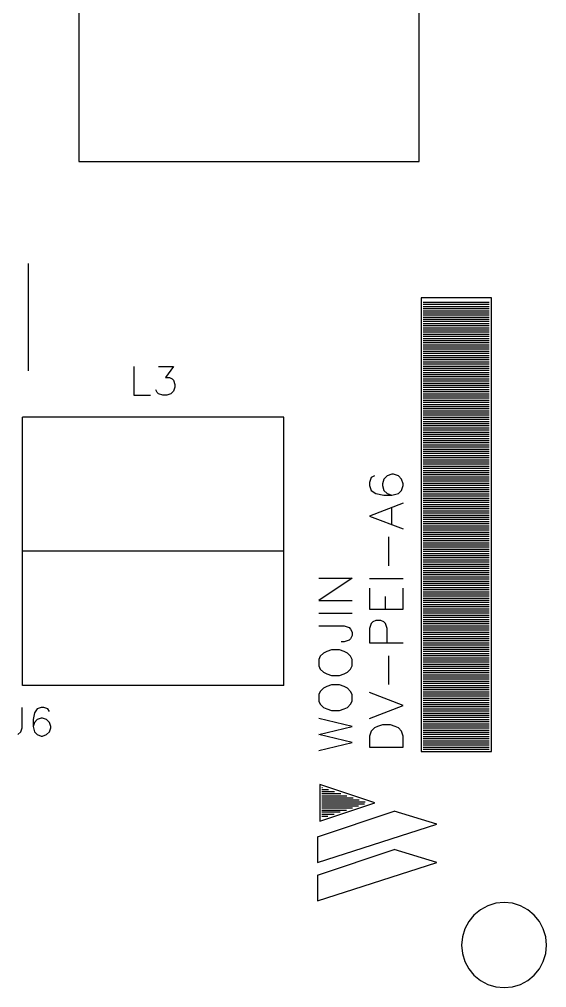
# Model space of a CAD drawing. Extents: x 295 to 953, y 10 to 290.
# Drawn here: x 748.3 to 784.5, y 137.2 to 203.6 of the extents above; entities that cross this region are included whole.
import ezdxf

# ---------------------------------------------------------------- set-up
doc = ezdxf.new("R2010")
doc.units = 0
doc.header["$LTSCALE"] = 5
doc.header["$MEASUREMENT"] = 0
doc.layers.add('DV-PEI-A6_TSK', color=10, linetype='CONTINUOUS')

msp = doc.modelspace()

# ---------------------------------------------------------------- linework, layer by layer
at = {"layer": 'DV-PEI-A6_TSK', "color": 7}
for p, q in [((752.381, 220.691), (752.381, 193.818)), ((775.749, 193.818), (775.749, 217.77)), ((752.381, 193.818), (775.749, 193.818)), ((748.934, 179.476), (748.934, 186.831)), ((780.715, 184.47), (775.895, 184.47)), ((775.895, 184.47), (775.895, 153.362)), ((776.041, 184.178), (780.569, 184.178)), ((776.041, 184.032), (780.569, 184.032)), ((780.715, 153.362), (780.715, 184.47)), ((776.041, 183.886), (780.569, 183.886)), ((776.041, 183.74), (780.569, 183.74)), ((776.041, 183.594), (780.569, 183.594)), ((776.041, 183.448), (780.569, 183.448)), ((776.041, 183.302), (780.569, 183.302)), ((776.041, 183.156), (780.569, 183.156)), ((776.041, 183.01), (780.569, 183.01)), ((776.041, 182.864), (780.569, 182.864)), ((776.041, 182.718), (780.569, 182.718)), ((776.041, 182.572), (780.569, 182.572)), ((776.041, 182.426), (780.569, 182.426)), ((776.041, 182.28), (780.569, 182.28)), ((776.041, 182.134), (780.569, 182.134)), ((776.041, 181.988), (780.569, 181.988)), ((776.041, 181.842), (780.569, 181.842)), ((776.041, 181.696), (780.569, 181.696)), ((776.041, 181.549), (780.569, 181.549)), ((776.041, 181.403), (780.569, 181.403)), ((776.041, 181.257), (780.569, 181.257)), ((776.041, 181.111), (780.569, 181.111)), ((776.041, 180.965), (780.569, 180.965)), ((776.041, 180.819), (780.569, 180.819)), ((776.041, 180.673), (780.569, 180.673)), ((776.041, 180.527), (780.569, 180.527)), ((776.041, 180.381), (780.569, 180.381)), ((776.041, 180.235), (780.569, 180.235)), ((776.041, 180.089), (780.569, 180.089)), ((756.178, 179.756), (756.178, 177.787)), ((757.867, 179.756), (758.895, 179.756)), ((758.895, 179.756), (758.334, 179.002)), ((776.041, 179.943), (780.569, 179.943)), ((776.041, 179.797), (780.569, 179.797)), ((776.041, 179.651), (780.569, 179.651)), ((776.041, 179.505), (780.569, 179.505)), ((758.334, 179.002), (758.614, 179.002)), ((758.614, 179.002), (758.801, 178.909)), ((758.801, 178.909), (758.895, 178.815)), ((758.895, 178.815), (758.988, 178.535)), ((776.041, 179.359), (780.569, 179.359)), ((776.041, 179.213), (780.569, 179.213)), ((776.041, 179.067), (780.569, 179.067)), ((776.041, 178.921), (780.569, 178.921)), ((776.041, 178.775), (780.569, 178.775)), ((757.773, 177.974), (757.68, 178.161)), ((758.895, 178.068), (758.708, 177.881)), ((758.988, 178.348), (758.895, 178.068)), ((758.988, 178.535), (758.988, 178.348)), ((776.041, 178.628), (780.569, 178.628)), ((776.041, 178.482), (780.569, 178.482)), ((776.041, 178.336), (780.569, 178.336)), ((776.041, 178.19), (780.569, 178.19)), ((776.041, 178.044), (780.569, 178.044)), ((756.178, 177.787), (757.3, 177.787)), ((757.867, 177.881), (757.773, 177.974)), ((758.147, 177.787), (757.867, 177.881)), ((758.428, 177.787), (758.147, 177.787)), ((758.708, 177.881), (758.428, 177.787)), ((776.041, 177.898), (780.569, 177.898)), ((776.041, 177.752), (780.569, 177.752)), ((776.041, 177.606), (780.569, 177.606)), ((776.041, 177.46), (780.569, 177.46)), ((776.041, 177.314), (780.569, 177.314)), ((776.041, 177.168), (780.569, 177.168)), ((776.041, 177.022), (780.569, 177.022)), ((776.041, 176.876), (780.569, 176.876)), ((776.041, 176.73), (780.569, 176.73)), ((766.46, 176.286), (748.519, 176.286)), ((748.519, 157.889), (748.519, 176.286)), ((766.46, 157.889), (766.46, 176.286)), ((776.041, 176.584), (780.569, 176.584)), ((776.041, 176.438), (780.569, 176.438)), ((776.041, 176.292), (780.569, 176.292)), ((776.041, 176.146), (780.569, 176.146)), ((776.041, 176), (780.569, 176)), ((776.041, 175.854), (780.569, 175.854)), ((776.041, 175.707), (780.569, 175.707)), ((776.041, 175.561), (780.569, 175.561)), ((776.041, 175.415), (780.569, 175.415)), ((776.041, 175.269), (780.569, 175.269)), ((776.041, 175.123), (780.569, 175.123)), ((776.041, 174.977), (780.569, 174.977)), ((776.041, 174.831), (780.569, 174.831)), ((776.041, 174.685), (780.569, 174.685)), ((776.041, 174.539), (780.569, 174.539)), ((776.041, 174.393), (780.569, 174.393)), ((776.041, 174.247), (780.569, 174.247)), ((776.041, 174.101), (780.569, 174.101)), ((776.041, 173.955), (780.569, 173.955)), ((776.041, 173.809), (780.569, 173.809)), ((776.041, 173.663), (780.569, 173.663)), ((776.041, 173.517), (780.569, 173.517)), ((776.041, 173.371), (780.569, 173.371)), ((776.041, 173.225), (780.569, 173.225)), ((776.041, 173.079), (780.569, 173.079)), ((776.041, 172.933), (780.569, 172.933)), ((776.041, 172.786), (780.569, 172.786)), ((772.46, 172.15), (772.349, 171.817)), ((772.682, 172.261), (772.46, 172.15)), ((773.558, 172.261), (773.342, 172.039)), ((773.891, 172.372), (773.558, 172.261)), ((774.002, 172.372), (773.891, 172.372)), ((774.329, 172.261), (774.002, 172.372)), ((774.551, 172.039), (774.329, 172.261)), ((776.041, 172.64), (780.569, 172.64)), ((776.041, 172.494), (780.569, 172.494)), ((776.041, 172.348), (780.569, 172.348)), ((776.041, 172.202), (780.569, 172.202)), ((776.041, 172.056), (780.569, 172.056)), ((772.349, 171.817), (772.349, 171.601)), ((772.349, 171.601), (772.46, 171.268)), ((773.342, 172.039), (773.231, 171.706)), ((773.231, 171.706), (773.231, 171.601)), ((773.231, 171.601), (773.342, 171.268)), ((774.662, 171.706), (774.551, 172.039)), ((774.551, 171.268), (774.662, 171.601)), ((774.662, 171.601), (774.662, 171.706)), ((776.041, 171.91), (780.569, 171.91)), ((776.041, 171.764), (780.569, 171.764)), ((776.041, 171.618), (780.569, 171.618)), ((776.041, 171.472), (780.569, 171.472)), ((772.46, 171.268), (772.787, 171.046)), ((772.787, 171.046), (773.342, 170.935)), ((773.342, 171.268), (773.558, 171.046)), ((773.342, 170.935), (773.891, 170.935)), ((773.558, 171.046), (773.891, 170.935)), ((773.891, 170.935), (774.329, 171.046)), ((774.329, 171.046), (774.551, 171.268)), ((776.041, 171.326), (780.569, 171.326)), ((776.041, 171.18), (780.569, 171.18)), ((776.041, 171.034), (780.569, 171.034)), ((776.041, 170.888), (780.569, 170.888)), ((776.041, 170.742), (780.569, 170.742)), ((774.662, 170.385), (772.349, 169.503)), ((776.041, 170.596), (780.569, 170.596)), ((776.041, 170.45), (780.569, 170.45)), ((776.041, 170.304), (780.569, 170.304)), ((776.041, 170.158), (780.569, 170.158)), ((772.349, 169.503), (774.662, 168.621)), ((773.891, 168.954), (773.891, 170.058)), ((776.041, 170.012), (780.569, 170.012)), ((776.041, 169.865), (780.569, 169.865)), ((776.041, 169.719), (780.569, 169.719)), ((776.041, 169.573), (780.569, 169.573)), ((776.041, 169.427), (780.569, 169.427)), ((776.041, 169.281), (780.569, 169.281)), ((776.041, 169.135), (780.569, 169.135)), ((776.041, 168.989), (780.569, 168.989)), ((776.041, 168.843), (780.569, 168.843)), ((773.669, 166.092), (773.669, 168.072)), ((776.041, 168.697), (780.569, 168.697)), ((776.041, 168.551), (780.569, 168.551)), ((776.041, 168.405), (780.569, 168.405)), ((776.041, 168.259), (780.569, 168.259)), ((776.041, 168.113), (780.569, 168.113)), ((776.041, 167.967), (780.569, 167.967)), ((776.041, 167.821), (780.569, 167.821)), ((776.041, 167.675), (780.569, 167.675)), ((776.041, 167.529), (780.569, 167.529)), ((766.46, 167.091), (748.519, 167.091)), ((776.041, 167.383), (780.569, 167.383)), ((776.041, 167.237), (780.569, 167.237)), ((776.041, 167.091), (780.569, 167.091)), ((776.041, 166.944), (780.569, 166.944)), ((776.041, 166.798), (780.569, 166.798)), ((776.041, 166.652), (780.569, 166.652)), ((776.041, 166.506), (780.569, 166.506)), ((776.041, 166.36), (780.569, 166.36)), ((776.041, 166.214), (780.569, 166.214)), ((776.041, 166.068), (780.569, 166.068)), ((776.041, 165.922), (780.569, 165.922)), ((776.041, 165.776), (780.569, 165.776)), ((776.041, 165.63), (780.569, 165.63)), ((776.041, 165.484), (780.569, 165.484)), ((768.861, 165.25), (771.163, 165.25)), ((771.163, 165.25), (768.861, 163.72)), ((772.349, 165.209), (774.662, 165.209)), ((776.041, 165.338), (780.569, 165.338)), ((776.041, 165.192), (780.569, 165.192)), ((776.041, 165.046), (780.569, 165.046)), ((776.041, 164.9), (780.569, 164.9)), ((776.041, 164.754), (780.569, 164.754)), ((772.349, 164.549), (772.349, 163.118)), ((774.662, 163.118), (774.662, 164.549)), ((776.041, 164.608), (780.569, 164.608)), ((776.041, 164.462), (780.569, 164.462)), ((776.041, 164.316), (780.569, 164.316)), ((776.041, 164.17), (780.569, 164.17)), ((768.861, 163.72), (771.163, 163.72)), ((773.453, 163.118), (773.453, 163.994)), ((776.041, 164.023), (780.569, 164.023)), ((776.041, 163.877), (780.569, 163.877)), ((776.041, 163.731), (780.569, 163.731)), ((776.041, 163.585), (780.569, 163.585)), ((776.041, 163.439), (780.569, 163.439)), ((768.861, 162.843), (771.163, 162.843)), ((772.349, 163.118), (774.662, 163.118)), ((776.041, 163.293), (780.569, 163.293)), ((776.041, 163.147), (780.569, 163.147)), ((776.041, 163.001), (780.569, 163.001)), ((776.041, 162.855), (780.569, 162.855)), ((772.46, 162.125), (772.349, 161.792)), ((772.571, 162.236), (772.46, 162.125)), ((772.787, 162.347), (772.571, 162.236)), ((773.12, 162.347), (772.787, 162.347)), ((773.342, 162.236), (773.12, 162.347)), ((773.453, 162.125), (773.342, 162.236)), ((773.558, 161.792), (773.453, 162.125)), ((776.041, 162.709), (780.569, 162.709)), ((776.041, 162.563), (780.569, 162.563)), ((776.041, 162.417), (780.569, 162.417)), ((776.041, 162.271), (780.569, 162.271)), ((776.041, 162.125), (780.569, 162.125)), ((768.861, 161.967), (770.614, 161.967)), ((770.614, 161.967), (770.941, 161.856)), ((770.941, 161.856), (771.052, 161.745)), ((771.052, 161.745), (771.163, 161.529)), ((771.163, 161.529), (771.163, 161.307)), ((772.349, 161.792), (772.349, 160.805)), ((773.558, 160.805), (773.558, 161.792)), ((776.041, 161.979), (780.569, 161.979)), ((776.041, 161.833), (780.569, 161.833)), ((776.041, 161.687), (780.569, 161.687)), ((776.041, 161.541), (780.569, 161.541)), ((770.614, 160.869), (770.392, 160.869)), ((770.941, 160.98), (770.614, 160.869)), ((771.052, 161.091), (770.941, 160.98)), ((771.163, 161.307), (771.052, 161.091)), ((772.349, 160.805), (774.662, 160.805)), ((776.041, 161.395), (780.569, 161.395)), ((776.041, 161.249), (780.569, 161.249)), ((776.041, 161.102), (780.569, 161.102)), ((776.041, 160.956), (780.569, 160.956)), ((776.041, 160.81), (780.569, 160.81)), ((769.188, 160.103), (768.972, 159.881)), ((769.41, 160.214), (769.188, 160.103)), ((769.738, 160.32), (769.41, 160.214)), ((770.287, 160.32), (769.738, 160.32)), ((770.614, 160.214), (770.287, 160.32)), ((770.83, 160.103), (770.614, 160.214)), ((771.052, 159.881), (770.83, 160.103)), ((776.041, 160.664), (780.569, 160.664)), ((776.041, 160.518), (780.569, 160.518)), ((776.041, 160.372), (780.569, 160.372)), ((776.041, 160.226), (780.569, 160.226)), ((768.972, 159.881), (768.861, 159.665)), ((768.861, 159.665), (768.861, 159.227)), ((771.163, 159.665), (771.052, 159.881)), ((771.163, 159.227), (771.163, 159.665)), ((773.669, 157.936), (773.669, 159.922)), ((776.041, 160.08), (780.569, 160.08)), ((776.041, 159.934), (780.569, 159.934)), ((776.041, 159.788), (780.569, 159.788)), ((776.041, 159.642), (780.569, 159.642)), ((776.041, 159.496), (780.569, 159.496)), ((768.861, 159.227), (768.972, 159.005)), ((768.972, 159.005), (769.188, 158.789)), ((769.188, 158.789), (769.41, 158.678)), ((770.614, 158.678), (770.83, 158.789)), ((770.83, 158.789), (771.052, 159.005)), ((771.052, 159.005), (771.163, 159.227)), ((776.041, 159.35), (780.569, 159.35)), ((776.041, 159.204), (780.569, 159.204)), ((776.041, 159.058), (780.569, 159.058)), ((776.041, 158.912), (780.569, 158.912)), ((769.41, 158.678), (769.738, 158.567)), ((769.738, 158.567), (770.287, 158.567)), ((770.287, 158.567), (770.614, 158.678)), ((776.041, 158.766), (780.569, 158.766)), ((776.041, 158.62), (780.569, 158.62)), ((776.041, 158.474), (780.569, 158.474)), ((776.041, 158.328), (780.569, 158.328)), ((776.041, 158.181), (780.569, 158.181)), ((766.46, 157.889), (748.519, 157.889)), ((768.972, 157.475), (768.861, 157.253)), ((769.188, 157.691), (768.972, 157.475)), ((769.41, 157.802), (769.188, 157.691)), ((769.738, 157.913), (769.41, 157.802)), ((770.287, 157.913), (769.738, 157.913)), ((770.614, 157.802), (770.287, 157.913)), ((770.83, 157.691), (770.614, 157.802)), ((771.052, 157.475), (770.83, 157.691)), ((771.163, 157.253), (771.052, 157.475)), ((776.041, 158.035), (780.569, 158.035)), ((776.041, 157.889), (780.569, 157.889)), ((776.041, 157.743), (780.569, 157.743)), ((776.041, 157.597), (780.569, 157.597)), ((776.041, 157.451), (780.569, 157.451)), ((768.861, 157.253), (768.861, 156.814)), ((768.861, 156.814), (768.972, 156.598)), ((771.052, 156.598), (771.163, 156.814)), ((771.163, 156.814), (771.163, 157.253)), ((774.662, 156.505), (772.349, 157.387)), ((776.041, 157.305), (780.569, 157.305)), ((776.041, 157.159), (780.569, 157.159)), ((776.041, 157.013), (780.569, 157.013)), ((776.041, 156.867), (780.569, 156.867)), ((748.49, 154.974), (748.49, 156.376)), ((749.524, 156.283), (749.337, 156.002)), ((749.805, 156.376), (749.524, 156.283)), ((749.992, 156.376), (749.805, 156.376)), ((750.272, 156.283), (749.992, 156.376)), ((750.366, 156.096), (750.272, 156.283)), ((768.972, 156.598), (769.188, 156.376)), ((769.188, 156.376), (769.41, 156.271)), ((769.41, 156.271), (769.738, 156.16)), ((769.738, 156.16), (770.287, 156.16)), ((770.287, 156.16), (770.614, 156.271)), ((770.614, 156.271), (770.83, 156.376)), ((770.83, 156.376), (771.052, 156.598)), ((772.349, 155.623), (774.662, 156.505)), ((776.041, 156.721), (780.569, 156.721)), ((776.041, 156.575), (780.569, 156.575)), ((776.041, 156.429), (780.569, 156.429)), ((776.041, 156.283), (780.569, 156.283)), ((776.041, 156.137), (780.569, 156.137)), ((749.337, 156.002), (749.244, 155.535)), ((749.244, 155.535), (749.244, 155.068)), ((749.524, 155.535), (749.337, 155.348)), ((749.805, 155.628), (749.524, 155.535)), ((749.898, 155.628), (749.805, 155.628)), ((750.179, 155.535), (749.898, 155.628)), ((750.366, 155.348), (750.179, 155.535)), ((771.163, 155.062), (768.861, 155.611)), ((776.041, 155.991), (780.569, 155.991)), ((776.041, 155.845), (780.569, 155.845)), ((776.041, 155.699), (780.569, 155.699)), ((776.041, 155.553), (780.569, 155.553)), ((748.397, 154.694), (748.49, 154.974)), ((749.337, 155.348), (749.244, 155.068)), ((749.244, 155.068), (749.337, 154.694)), ((750.459, 155.068), (750.366, 155.348)), ((750.366, 154.694), (750.459, 154.974)), ((750.459, 154.974), (750.459, 155.068)), ((768.861, 154.519), (771.163, 155.062)), ((772.682, 154.963), (772.46, 154.741)), ((772.898, 155.074), (772.682, 154.963)), ((773.231, 155.185), (772.898, 155.074)), ((773.78, 155.185), (773.231, 155.185)), ((774.113, 155.074), (773.78, 155.185)), ((774.329, 154.963), (774.113, 155.074)), ((774.551, 154.741), (774.329, 154.963)), ((776.041, 155.407), (780.569, 155.407)), ((776.041, 155.26), (780.569, 155.26)), ((776.041, 155.114), (780.569, 155.114)), ((776.041, 154.968), (780.569, 154.968)), ((776.041, 154.822), (780.569, 154.822)), ((748.21, 154.507), (748.397, 154.694)), ((749.337, 154.694), (749.524, 154.507)), ((749.524, 154.507), (749.805, 154.413)), ((749.805, 154.413), (749.898, 154.413)), ((749.898, 154.413), (750.179, 154.507)), ((750.179, 154.507), (750.366, 154.694)), ((771.163, 153.969), (768.861, 154.519)), ((772.46, 154.741), (772.349, 154.413)), ((772.349, 154.413), (772.349, 153.642)), ((774.662, 154.413), (774.551, 154.741)), ((774.662, 153.642), (774.662, 154.413)), ((776.041, 154.676), (780.569, 154.676)), ((776.041, 154.53), (780.569, 154.53)), ((776.041, 154.384), (780.569, 154.384)), ((776.041, 154.238), (780.569, 154.238)), ((768.861, 153.42), (771.163, 153.969)), ((772.349, 153.642), (774.662, 153.642)), ((776.041, 154.092), (780.569, 154.092)), ((776.041, 153.946), (780.569, 153.946)), ((776.041, 153.8), (780.569, 153.8)), ((776.041, 153.654), (780.569, 153.654)), ((776.041, 153.508), (780.569, 153.508)), ((775.895, 153.362), (780.715, 153.362)), ((768.931, 151.095), (768.931, 148.577)), ((772.705, 149.833), (768.931, 151.095)), ((768.931, 151.095), (768.931, 148.577)), ((772.705, 149.833), (768.931, 151.095)), ((769.077, 150.879), (769.118, 150.879)), ((769.077, 150.879), (769.118, 150.879)), ((769.077, 150.739), (769.539, 150.739)), ((769.077, 150.739), (769.539, 150.739)), ((769.077, 150.599), (769.954, 150.599)), ((769.077, 150.599), (769.954, 150.599)), ((769.077, 150.458), (770.374, 150.458)), ((769.077, 150.458), (770.374, 150.458)), ((769.077, 150.318), (770.795, 150.318)), ((769.077, 150.318), (770.795, 150.318)), ((769.077, 150.178), (771.216, 150.178)), ((769.077, 150.178), (771.216, 150.178)), ((768.931, 148.577), (772.705, 149.833)), ((768.931, 148.577), (772.705, 149.833)), ((769.077, 150.038), (771.636, 150.038)), ((769.077, 150.038), (771.636, 150.038)), ((769.077, 149.897), (772.057, 149.897)), ((769.077, 149.897), (772.057, 149.897)), ((769.077, 149.757), (772.016, 149.757)), ((769.077, 149.757), (772.016, 149.757)), ((769.077, 149.617), (771.595, 149.617)), ((769.077, 149.617), (771.595, 149.617)), ((769.077, 149.477), (771.175, 149.477)), ((769.077, 149.477), (771.175, 149.477)), ((768.785, 147.496), (774.043, 149.249)), ((768.785, 147.496), (774.043, 149.249)), ((769.077, 149.337), (770.76, 149.337)), ((769.077, 149.337), (770.76, 149.337)), ((769.077, 149.202), (770.339, 149.202)), ((769.077, 149.202), (770.339, 149.202)), ((769.077, 149.062), (769.919, 149.062)), ((769.077, 149.062), (769.919, 149.062)), ((769.077, 148.922), (769.498, 148.922)), ((769.077, 148.922), (769.498, 148.922)), ((776.964, 148.373), (774.043, 149.249)), ((776.964, 148.373), (774.043, 149.249)), ((768.785, 145.744), (776.964, 148.373)), ((768.785, 145.744), (776.964, 148.373)), ((768.785, 147.496), (768.785, 145.744)), ((768.785, 147.496), (768.785, 145.744)), ((768.785, 144.868), (774.043, 146.62)), ((768.785, 144.868), (774.043, 146.62)), ((776.964, 145.744), (774.043, 146.62)), ((776.964, 145.744), (774.043, 146.62)), ((768.785, 143.115), (776.964, 145.744)), ((768.785, 143.115), (776.964, 145.744)), ((768.785, 144.868), (768.785, 143.115)), ((768.785, 144.868), (768.785, 143.115)), ((781.019, 142.934), (780.469, 142.764)), ((781.591, 142.992), (781.019, 142.934)), ((782.158, 142.934), (781.591, 142.992)), ((782.707, 142.764), (782.158, 142.934)), ((779.967, 142.496), (779.523, 142.133)), ((780.469, 142.764), (779.967, 142.496)), ((783.209, 142.496), (782.707, 142.764)), ((783.653, 142.133), (783.209, 142.496)), ((779.161, 141.689), (778.892, 141.187)), ((779.523, 142.133), (779.161, 141.689)), ((784.015, 141.689), (783.653, 142.133)), ((784.284, 141.187), (784.015, 141.689)), ((778.892, 141.187), (778.723, 140.638)), ((784.454, 140.638), (784.284, 141.187)), ((778.723, 140.638), (778.67, 140.071)), ((784.512, 140.071), (784.454, 140.638)), ((778.67, 140.071), (778.723, 139.499)), ((784.454, 139.499), (784.512, 140.071)), ((778.723, 139.499), (778.892, 138.95)), ((778.892, 138.95), (779.161, 138.447)), ((784.015, 138.447), (784.284, 138.95)), ((784.284, 138.95), (784.454, 139.499)), ((779.161, 138.447), (779.523, 138.003)), ((783.653, 138.003), (784.015, 138.447)), ((779.523, 138.003), (779.967, 137.641)), ((779.967, 137.641), (780.469, 137.372)), ((782.707, 137.372), (783.209, 137.641)), ((783.209, 137.641), (783.653, 138.003)), ((780.469, 137.372), (781.019, 137.203)), ((781.019, 137.203), (781.591, 137.15)), ((781.591, 137.15), (782.158, 137.203)), ((782.158, 137.203), (782.707, 137.372))]:
    msp.add_line(p, q, dxfattribs=at)

doc.saveas('drawing.dxf')
